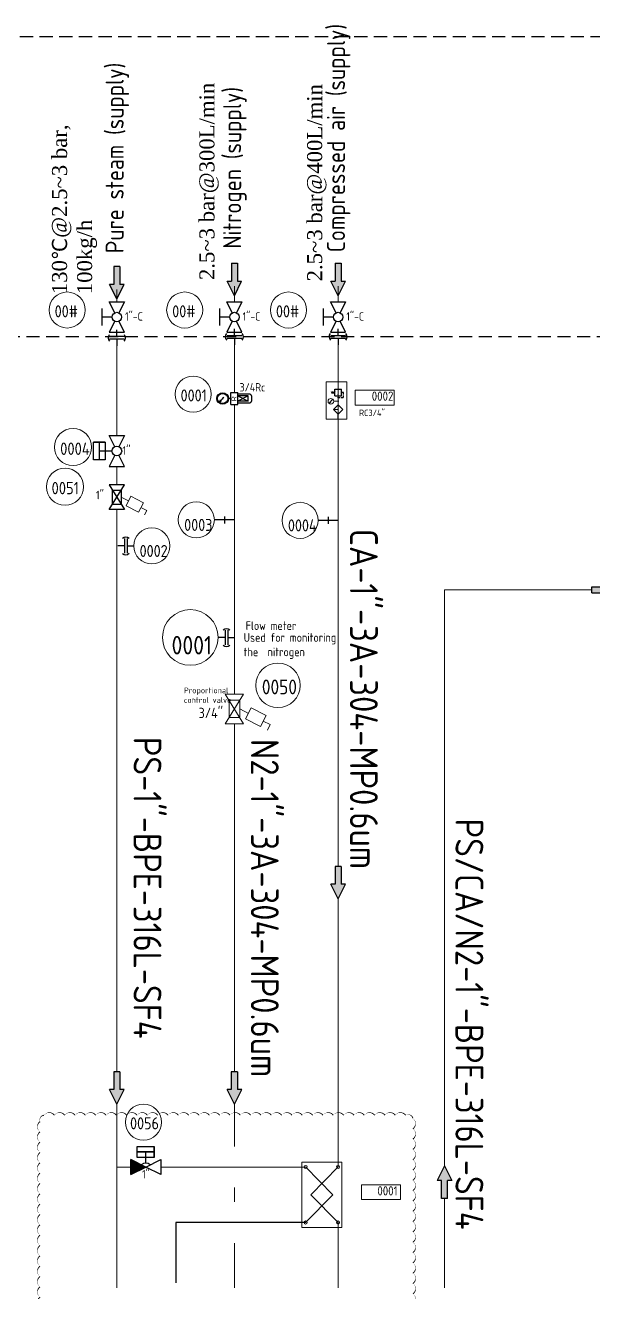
# Model space of a CAD drawing. Header units: millimetres. Extents: x -68339142 to 208, y -167 to 82456658.
# Drawn here: x -68337743 to -68337194, y 82449610 to 82450836 of the extents above; entities that cross this region are included whole.
import ezdxf
from ezdxf.enums import TextEntityAlignment as Align

# ---------------------------------------------------------------- set-up
doc = ezdxf.new("R2010")
doc.units = ezdxf.units.MM
doc.header["$MEASUREMENT"] = 0
doc.linetypes.add('HIDDEN', pattern=[9.525, 6.35, -3.175])
for name, color, linetype, lineweight in [('AM_8', 1, 'Continuous', 15), ('Langurage', 7, 'Continuous', 0), ('图层04工业蒸汽IS', 11, 'Continuous', 5), ('图层09压缩空气CA', 4, 'Continuous', 15), ('图层15动态设备', 7, 'Continuous', 9), ('图层15动态设备Dynamic', 7, 'Continuous', 5)]:
    doc.layers.add(name, color=color, linetype=linetype, lineweight=lineweight)
for name, color, linetype in [('压缩空气', 130, 'Continuous'), ('批注和笔记', 7, 'Continuous'), ('排管', 10, 'Continuous'), ('文字', 1, 'Continuous'), ('機器', 7, 'Continuous'), ('纯蒸汽', 32, 'Continuous')]:
    doc.layers.add(name, color=color, linetype=linetype)
doc.styles.get("Standard").update_dxf_attribs({"font": 'gbenor.shx', "bigfont": 'gbcbig.shx'})

# ---------------------------------------------------------------- blocks, each defined once
blk = doc.blocks.new('*U572')
at = {"color": 0}
for p, q in [((0, 0), (-15, 0)), ((-7.39, -2.67), (-7.39, 2.6))]:
    blk.add_line(p, q, dxfattribs=at)
blk = doc.blocks.new('*U36')
at = {"color": 0}
for p, q in [((-6.99, 0), (-12, 0)), ((-6.99, 5.49), (-6.99, -5.49)), ((-5.01, 5.49), (-5.01, -5.49)), ((-5.01, 0), (0, 0))]:
    blk.add_line(p, q, dxfattribs=at)
for centre, start, end in [((-5.97, 3.1), 44.21907, 133.52083), ((-5.97, -3.1), 226.47917, 315.78093)]:
    blk.add_arc(centre, 3.47, start, end, dxfattribs=at)
blk = doc.blocks.new('KGJK')
at = {"layer": 'AM_8'}
blk.add_hatch(color=256, dxfattribs=at).paths.add_polyline_path([(5848.81, -1050.61), (5848.81, -1052.35), (5853.94, -1052.35), (5853.94, -1053.56), (5858.11, -1051.48), (5853.94, -1049.39), (5853.94, -1050.61)])
at = {"layer": '文字'}
for p, q in [((5848.81, -1050.61), (5848.81, -1052.35)), ((5848.81, -1050.61), (5853.94, -1050.61)), ((5858.11, -1051.48), (5853.94, -1049.39)), ((5853.94, -1049.39), (5853.94, -1050.61)), ((5848.81, -1052.35), (5853.94, -1052.35)), ((5858.11, -1051.48), (5853.94, -1053.56)), ((5853.94, -1052.35), (5853.94, -1053.56))]:
    blk.add_line(p, q, dxfattribs=at)
blk = doc.blocks.new('*U70')
at = {"color": 1, "linetype": 'ByBlock', "lineweight": 9}
blk.add_circle((-13.5, 0), 13.5, dxfattribs=at)
at = {"color": 1, "linetype": 'ByBlock', "lineweight": 9, "flags": 1}
for tag, p in [('YQJ_ITEMID', (23.95, 7.98)), ('YQJ_CLASS_NAME', (23.96, 3.68)), ('供电电源', (24.47, -5.23)), ('品牌', (24.38, -0.69)), ('控制方式', (24.6, -9.99)), ('量程下限', (24.2, -19.97)), ('量程上限', (24.33, -14.93)), ('输入信号类型2', (23.98, -30.48)), ('输入信号类型1', (24.15, -25.29))]:
    blk.add_attdef(tag, p, '', height=5, dxfattribs=at)
at = {"color": 1, "linetype": 'ByBlock', "lineweight": 13}
blk.add_attdef('YQJ_NO', (-22.58, -8.26), '', height=9, dxfattribs=at)
at = {"color": 1, "linetype": 'ByBlock', "lineweight": 13, "flags": 2}
blk.add_attdef('YQJ_CODE', (-20.25, -0.27), '', height=9, dxfattribs=at)
at = {"color": 1, "linetype": 'ByBlock', "lineweight": 9}
blk.add_attdef('尺寸', (-11.61, -20.93), '', height=6.3, dxfattribs=at)
blk = doc.blocks.new('卫生卡箍')
at = {"color": 0}
for p, q in [((5.01, 0), (0, 0)), ((5.01, -5.49), (5.01, 5.49)), ((6.99, -5.49), (6.99, 5.49)), ((6.99, 0), (12, 0))]:
    blk.add_line(p, q, dxfattribs=at)
for centre, start, end in [((5.97, 3.1), 46.47917, 135.78093), ((5.97, -3.1), 224.21907, 313.52083)]:
    blk.add_arc(centre, 3.47, start, end, dxfattribs=at)
blk = doc.blocks.new('*U264')
at = {"color": 7}
for p, q in [((5.55, 9), (-5.55, 9)), ((-5.55, 9), (5.55, -9)), ((-5.55, -9), (5.55, 9)), ((5.55, 9), (-5.55, 9)), ((-5.55, 9), (5.55, -9)), ((-5.55, -9), (5.55, 9)), ((5.55, -9), (-5.55, -9)), ((5.55, -9), (-5.55, -9))]:
    blk.add_line(p, q, dxfattribs=at)
at = {"color": 7, "lineweight": 9}
for p, q in [((8.51, -2.73), (3.23, 0)), ((17.56, -7.4), (21.79, -9.59)), ((21.79, -9.59), (20.09, -12.88))]:
    blk.add_line(p, q, dxfattribs=at)
at = {"color": 7}
blk.add_lwpolyline([(3.23, 5.25), (3.23, -5.25), (-3.23, -5.25), (-3.23, 5.25)], close=True, dxfattribs=at)
blk.add_lwpolyline([(3.23, 5.25), (3.23, -5.25), (-3.23, -5.25), (-3.23, 5.25)], close=True, dxfattribs=at)
at = {"color": 7, "lineweight": 9}
blk.add_lwpolyline([(19.31, -4), (15.8, -10.8), (6.76, -6.13), (10.27, 0.67)], close=True, dxfattribs=at)
at = {"color": 1, "linetype": 'ByBlock', "lineweight": 9}
blk.add_circle((-37.71, 7.64), 13.5, dxfattribs=at)
for tag, p, height, flags in [('YQJ_CODE', (-46.84, 10.87), 9, 2), ('YQJ_ITEMID', (12.3, -9.27), 5, 1), ('YQJ_CLASS_NAME', (12.34, -15.05), 5, 1), ('品牌', (13.52, -20.57), 5, 1), ('供电电源', (13.41, -26.42), 5, 1), ('控制方式', (13.73, -33.14), 5, 1), ('输出信号类型1', (14.15, -39.41), 5, 1), ('输出信号类型2', (13.98, -46.43), 5, 1)]:
    blk.add_attdef(tag, p, '', height=height, dxfattribs=dict(at, flags=flags))
for tag, p, height in [('YQJ_NO', (-47.49, 2.16), 9), ('尺寸', (-15.21, -1.53), 6.3)]:
    blk.add_attdef(tag, p, '', height=height, dxfattribs=at)
blk = doc.blocks.new('*U271')
at = {"color": 0}
for p, q in [((-5.63, 11.25), (5.62, 11.25)), ((-1.57, 3.14), (-5.63, 11.25)), ((5.62, 11.25), (1.57, 3.14)), ((-16.88, -6.33), (-16.88, 6.33)), ((-12.66, -6.33), (-12.66, 6.33)), ((-8.44, 6.33), (-8.44, -6.33)), ((-8.44, -6.33), (-16.88, -6.33)), ((-3.52, 0), (-12.66, 0)), ((-1.57, -3.14), (-5.63, -11.25)), ((5.62, -11.25), (1.57, -3.14)), ((-5.63, -11.25), (5.62, -11.25))]:
    blk.add_line(p, q, dxfattribs=at)
blk.add_lwpolyline([(-8.44, 6.33), (-8.44, 6.33), (-16.88, 6.33), (-16.88, 6.33)], close=True, dxfattribs=at)
at = {"color": 1, "linetype": 'ByBlock', "lineweight": 9}
blk.add_circle((-31.87, 2.85), 13.5, dxfattribs=at)
at = {"color": 0}
blk.add_circle((0, 0), 3.52, dxfattribs=at)
at = {"color": 1, "linetype": 'ByBlock', "lineweight": 9}
for tag, p, height, flags in [('YQJ_CODE', (-38.87, 5.26), 9, 2), ('YQJ_ITEMID', (12.3, -9.27), 5, 1), ('YQJ_CLASS_NAME', (12.34, -15.05), 5, 1), ('品牌', (13.52, -20.57), 5, 1), ('供电电源', (13.41, -26.42), 5, 1), ('控制方式', (13.73, -33.14), 5, 1), ('输出信号类型1', (14.15, -39.41), 5, 1), ('输出信号类型2', (13.98, -46.43), 5, 1)]:
    blk.add_attdef(tag, p, '', height=height, dxfattribs=dict(at, flags=flags))
for tag, p, height in [('YQJ_NO', (-41.23, -2.86), 9), ('尺寸', (4.12, -2.79), 6.3)]:
    blk.add_attdef(tag, p, '', height=height, dxfattribs=at)
blk = doc.blocks.new('*U318')
at = {"color": 1, "linetype": 'ByBlock', "lineweight": 9}
blk.add_circle((0, 13.5), 13.5, dxfattribs=at)
at = {"color": 1, "linetype": 'ByBlock', "lineweight": 13, "flags": 2}
blk.add_attdef('YQJ_CODE', (-6.46, 14.1), '', height=9, dxfattribs=at)
at = {"color": 1, "linetype": 'ByBlock', "lineweight": 13}
blk.add_attdef('YQJ_NO', (-9.08, 5.24), '', height=9, dxfattribs=at)
at = {"color": 1, "linetype": 'ByBlock', "lineweight": 9, "flags": 1}
for tag, p in [('YQJ_ITEMID', (24.92, 7.98)), ('YQJ_CLASS_NAME', (24.93, 3.68)), ('供电电源', (25.44, -5.23)), ('品牌', (25.35, -0.69)), ('控制方式', (25.57, -9.99)), ('量程上限', (25.3, -14.93)), ('量程下限', (25.17, -19.97)), ('输入信号类型1', (25.12, -25.29)), ('输入信号类型2', (24.95, -30.48))]:
    blk.add_attdef(tag, p, '', height=5, dxfattribs=at)
at = {"color": 1, "linetype": 'ByBlock', "lineweight": 9}
blk.add_attdef('尺寸', (-12.47, -2.74), '', height=6.3, dxfattribs=at)
blk = doc.blocks.new('*U319')
at = {"color": 7}
for p, q in [((5.55, 9), (-5.55, 9)), ((-5.55, 9), (5.55, -9)), ((-5.55, -9), (5.55, 9)), ((5.55, 9), (-5.55, 9)), ((-5.55, 9), (5.55, -9)), ((-5.55, -9), (5.55, 9)), ((5.55, -9), (-5.55, -9)), ((5.55, -9), (-5.55, -9))]:
    blk.add_line(p, q, dxfattribs=at)
at = {"color": 7, "lineweight": 9}
for p, q in [((8.51, -2.73), (3.23, 0)), ((17.56, -7.4), (21.79, -9.59)), ((21.79, -9.59), (20.09, -12.88))]:
    blk.add_line(p, q, dxfattribs=at)
at = {"color": 7}
blk.add_lwpolyline([(3.23, 5.25), (3.23, -5.25), (-3.23, -5.25), (-3.23, 5.25)], close=True, dxfattribs=at)
blk.add_lwpolyline([(3.23, 5.25), (3.23, -5.25), (-3.23, -5.25), (-3.23, 5.25)], close=True, dxfattribs=at)
at = {"color": 7, "lineweight": 9}
blk.add_lwpolyline([(19.31, -4), (15.8, -10.8), (6.76, -6.13), (10.27, 0.67)], close=True, dxfattribs=at)
at = {"color": 1, "linetype": 'ByBlock', "lineweight": 9}
blk.add_circle((26.49, 14.31), 13.5, dxfattribs=at)
for tag, p, height, flags in [('YQJ_CODE', (17.36, 17.54), 9, 2), ('YQJ_ITEMID', (12.3, -9.27), 5, 1), ('YQJ_CLASS_NAME', (12.34, -15.05), 5, 1), ('品牌', (13.52, -20.57), 5, 1), ('供电电源', (13.41, -26.42), 5, 1), ('控制方式', (13.73, -33.14), 5, 1), ('输出信号类型1', (14.15, -39.41), 5, 1), ('输出信号类型2', (13.98, -46.43), 5, 1)]:
    blk.add_attdef(tag, p, '', height=height, dxfattribs=dict(at, flags=flags))
for tag, p, height in [('YQJ_NO', (16.71, 8.83), 9), ('尺寸', (-21.77, -5.63), 6.3)]:
    blk.add_attdef(tag, p, '', height=height, dxfattribs=at)
blk = doc.blocks.new('*U77')
at = {"color": 7}
for p, q in [((-8.97, 4.28), (-11.2, 2.05)), ((-11.2, 2.05), (-10.37, 3.5)), ((-11.2, 2.05), (-9.76, 2.88)), ((-10.37, 3.5), (-9.76, 2.88)), ((-8.01, 5.25), (-8.59, 4.67)), ((-2.69, 4.47), (-4.43, 4.47)), ((-2.69, 0), (-2.69, 8.95)), ((-2.69, 8.95), (2.69, 8.95)), ((-2.69, 0), (2.69, 0)), ((-2.69, 0), (2.69, 0)), ((2.69, 0), (2.69, 8.95)), ((11.66, 7.77), (2.69, 7.77)), ((10.28, 6.57), (2.69, 2.38)), ((2.69, 6.57), (10.28, 2.38)), ((10.28, 6.57), (2.69, 6.57)), ((10.28, 2.38), (2.69, 2.38)), ((2.69, 1.17), (11.66, 1.17)), ((10.28, 2.38), (10.28, 6.57)), ((13.06, 3.78), (13.06, 5.17))]:
    blk.add_line(p, q, dxfattribs=at)
at = {"color": 1, "linetype": 'ByBlock', "lineweight": 9}
blk.add_circle((-30.92, 7.74), 13.5, dxfattribs=at)
at = {"color": 7}
for radius in [4.35, 3.85, 0.274]:
    blk.add_circle((-8.78, 4.47), radius, dxfattribs=at)
for centre, start, end in [((10.2, 5.3), 357.26254, 59.52479), ((10.2, 3.64), 300.47502, 2.73747)]:
    blk.add_arc(centre, 2.86, start, end, dxfattribs=at)
at = {"color": 7, "width": 1.846154}
blk.add_text('R', height=3.76, rotation=90, dxfattribs=at).set_placement((1.62, 2.37), (1.62, 6.13), align=Align.FIT)
at = {"color": 1, "linetype": 'ByBlock', "lineweight": 9}
for tag, p, height, flags in [('YQJ_CODE', (-37.03, 10.38), 9, 2), ('YQJ_ITEMID', (15.69, -19.73), 5, 1), ('YQJ_CLASS_NAME', (15.73, -25.51), 5, 1), ('品牌', (16.9, -31.03), 5, 1), ('供电电源', (16.8, -36.88), 5, 1), ('控制方式', (17.12, -43.6), 5, 1), ('输出信号类型1', (17.54, -49.87), 5, 1), ('输出信号类型2', (17.37, -56.89), 5, 1)]:
    blk.add_attdef(tag, p, '', height=height, dxfattribs=dict(at, flags=flags))
for tag, p, height in [('YQJ_NO', (-40.26, 2.24), 9), ('尺寸', (3.88, 9.69), 6.3)]:
    blk.add_attdef(tag, p, '', height=height, dxfattribs=at)
blk = doc.blocks.new('*U182')
at = {"color": 0}
for p, q in [((-5.62, 11.25), (5.63, 11.25)), ((-1.57, 3.14), (-5.62, 11.25)), ((5.63, 11.25), (1.57, 3.14)), ((-11.25, 6.33), (-11.25, -6.33)), ((-3.52, 0), (-11.25, 0)), ((-1.57, -3.14), (-5.62, -11.25)), ((5.63, -11.25), (1.57, -3.14)), ((-5.62, -11.25), (5.63, -11.25))]:
    blk.add_line(p, q, dxfattribs=at)
at = {"color": 1, "linetype": 'ByBlock', "lineweight": 9}
blk.add_circle((-37.19, 5.25), 13.5, dxfattribs=at)
at = {"color": 0}
blk.add_circle((0, 0), 3.52, dxfattribs=at)
at = {"color": 1, "linetype": 'ByBlock', "lineweight": 9}
for tag, p, height, flags in [('YQJ_CODE', (-43.3, 7.9), 9, 2), ('YQJ_ITEMID', (12.3, -9.27), 5, 1), ('YQJ_CLASS_NAME', (12.34, -15.05), 5, 1), ('品牌', (13.52, -20.57), 5, 1), ('供电电源', (13.41, -26.42), 5, 1), ('控制方式', (13.73, -33.14), 5, 1), ('输出信号类型1', (14.15, -39.41), 5, 1), ('输出信号类型2', (13.98, -46.43), 5, 1)]:
    blk.add_attdef(tag, p, '', height=height, dxfattribs=dict(at, flags=flags))
for tag, p, height in [('YQJ_NO', (-46.53, -0.25), 9), ('尺寸', (6.15, -2.72), 6.3)]:
    blk.add_attdef(tag, p, '', height=height, dxfattribs=at)
blk = doc.blocks.new('*U561')
h = blk.add_hatch(color=7)
h.paths.add_polyline_path([(-0.3, 20.8, -0.414214), (0, 21.2, -0.414214), (0.3, 20.8)])
h.paths.add_polyline_path([(-0.3, 20.8), (0, 20.8), (0, 20.5, -0.414214)])
h.paths.add_polyline_path([(0, 20.5), (0, 20.8), (0.3, 20.8, -0.414214)])
h = blk.add_hatch(color=7)
h.paths.add_polyline_path([(-0.3, 17.2, -0.414214), (0, 17.6, -0.414214), (0.3, 17.2)])
h.paths.add_polyline_path([(-0.3, 17.2), (0, 17.2), (0, 16.9, -0.414214)])
h.paths.add_polyline_path([(0, 16.9), (0, 17.2), (0.3, 17.2, -0.414214)])
h = blk.add_hatch(color=7)
h.paths.add_polyline_path([(0, 23.9), (-0.2, 23.9), (0, 22.5)])
h.paths.add_polyline_path([(0.2, 23.9), (0, 23.9), (0, 22.5)])
at = {"color": 7, "ltscale": 0.1}
for p, q in [((-11.5, 0), (-11.5, 36)), ((8.4, 36), (-11.5, 36)), ((8.4, 0), (8.4, 36)), ((-11.5, 0), (8.4, 0))]:
    blk.add_line(p, q, dxfattribs=at)
at = {"color": 7, "lineweight": -3}
for p, q in [((-6.7, 26.8), (-5.8, 24.7)), ((-5, 26.8), (-5.8, 24.7)), ((-5, 26.8), (-4.1, 24.7)), ((-3.2, 26.8), (-4.1, 24.7)), ((-3.2, 22.5), (-3.2, 29)), ((-3.2, 29), (3.2, 29)), ((3.2, 22.5), (3.2, 29)), ((0, 13.9), (-4.6, 9.3)), ((-3.2, 22.5), (3.2, 22.5)), ((0, 13.9), (4.6, 9.3)), ((-4.6, 9.3), (0, 4.8)), ((4.6, 9.3), (0, 4.8)), ((0, 0), (0, 4.8))]:
    blk.add_line(p, q, dxfattribs=at)
at = {"color": 7}
for p, q in [((0, 13.9), (0, 36)), ((-5.6, 18.8), (-8.7, 15.2)), ((-8.7, 15.2), (-7.9, 16.7)), ((-8.7, 15.2), (-7.2, 16.3)), ((0, 17.2), (-4.3, 17.2)), ((0, 22.5), (-0.2, 23.9)), ((-0.2, 23.9), (0.2, 23.9)), ((0, 22.5), (0.2, 23.9)), ((-4.6, 9.3), (0.1, 9.3))]:
    blk.add_line(p, q, dxfattribs=at)
at = {"color": 7, "linetype": 'HIDDEN', "lineweight": -3, "ltscale": 0.3}
for p, q in [((5.2, 25.7), (3.2, 25.7)), ((5.2, 20.8), (5.2, 25.7)), ((0, 20.8), (5.2, 20.8))]:
    blk.add_line(p, q, dxfattribs=at)
at = {"color": 1, "linetype": 'ByBlock', "lineweight": 9}
blk.add_lwpolyline([(54.3, 13.5), (16.5, 13.5), (16.5, 27.9), (54.3, 27.9)], close=True, dxfattribs=at)
at = {"color": 7}
for centre, radius in [((-7, 17.2), 2.7), ((0, 20.8), 0.337), ((0, 17.2), 0.337)]:
    blk.add_circle(centre, radius, dxfattribs=at)
at = {"color": 1, "linetype": 'ByBlock', "lineweight": 9}
for tag, p, height, flags in [('YQJ_CODE', (17.4, 17.7), 9, 2), ('YQJ_ITEMID', (12.6, -14.4), 5, 1), ('YQJ_CLASS_NAME', (13.1, -19.9), 5, 1)]:
    blk.add_attdef(tag, p, '', height=height, dxfattribs=dict(at, flags=flags))
for tag, p, height in [('YQJ_NO', (32.6, 17.7), 9), ('尺寸', (20.3, 2.8), 6.3)]:
    blk.add_attdef(tag, p, '', height=height, dxfattribs=at)
blk = doc.blocks.new('*U574')
at = {"color": 7}
for p, q in [((-31.5, 53.8), (-5, 26.9)), ((0, 53.8), (-26.5, 26.9)), ((-5, 26.9), (-31.5, 0)), ((-26.5, 26.9), (0, 0))]:
    blk.add_line(p, q, dxfattribs=at)
blk.add_lwpolyline([(3.5, 58.5), (3.5, -4.7), (-35, -4.7), (-35, 58.5)], close=True, dxfattribs=at)
at = {"color": 1, "linetype": 'ByBlock', "lineweight": 9}
blk.add_lwpolyline([(22.5, 22.2), (60.3, 22.2), (60.3, 36.6), (22.5, 36.6)], close=True, dxfattribs=at)
at = {"color": 7}
for centre in [(-31.5, 53.8), (0, 53.8), (-31.5, 0), (0, 0)]:
    blk.add_circle(centre, 1.48, dxfattribs=at)
at = {"color": 1, "linetype": 'ByBlock', "lineweight": 9}
for tag, p, height, flags in [('YQJ_CODE', (23.7, 26.4), 9, 2), ('YQJ_ITEMID', (6.9, -12.3), 5, 1), ('YQJ_CLASS_NAME', (7.3, -17.7), 5, 1)]:
    blk.add_attdef(tag, p, '', height=height, dxfattribs=dict(at, flags=flags))
blk.add_attdef('YQJ_NO', (38, 26.2), '', height=9, dxfattribs=at)
blk = doc.blocks.new('*U250')
h = blk.add_hatch(color=256)
h.dxf.hatch_style = 1
h.paths.add_polyline_path([(11.25, -5.62), (11.25, 5.63), (0, 0)])
at = {"color": 0}
for p, q in [((11.25, 5.63), (0, 0)), ((0, 0), (11.25, -5.62)), ((11.25, -5.62), (11.25, 5.63))]:
    blk.add_line(p, q, dxfattribs=at)
blk = doc.blocks.new('*U75')
at = {"color": 0}
for p, q in [((-6.33, 7.03), (-6.33, 15.47)), ((-6.33, 15.47), (6.33, 15.47)), ((6.33, 11.25), (-6.33, 11.25)), ((-6.33, 11.25), (6.33, 11.25)), ((0, 2.81), (0, 11.25)), ((0, 0), (-11.25, 5.62)), ((-11.25, 5.62), (-11.25, -5.63)), ((-11.25, -5.63), (0, 0)), ((6.33, 7.03), (-6.33, 7.03)), ((0, 0), (11.25, 5.62)), ((11.25, -5.63), (0, 0)), ((11.25, 5.62), (11.25, -5.63))]:
    blk.add_line(p, q, dxfattribs=at)
blk.add_lwpolyline([(6.33, 7.03), (6.33, 7.03), (6.33, 15.47), (6.33, 15.47)], close=True, dxfattribs=at)
at = {"color": 1, "linetype": 'ByBlock', "lineweight": 9}
blk.add_circle((-1.75, 33.53), 13.5, dxfattribs=at)
at = {"color": 0}
blk.add_arc((0, -2.81), 5.62, 53.1301, 126.8699, dxfattribs=at)
at = {"color": 1, "linetype": 'ByBlock', "lineweight": 9}
for tag, p, height, flags in [('YQJ_CODE', (-9.46, 36.21), 9, 2), ('YQJ_ITEMID', (12.3, -9.27), 5, 1), ('YQJ_CLASS_NAME', (12.34, -15.05), 5, 1), ('品牌', (13.52, -20.57), 5, 1), ('供电电源', (13.41, -26.42), 5, 1), ('控制方式', (13.73, -33.14), 5, 1), ('输出信号类型1', (14.15, -39.41), 5, 1), ('输出信号类型2', (13.98, -46.43), 5, 1)]:
    blk.add_attdef(tag, p, '', height=height, dxfattribs=dict(at, flags=flags))
for tag, p, height in [('YQJ_NO', (-11.74, 28.2), 9), ('尺寸', (-2.77, -8.58), 6.3)]:
    blk.add_attdef(tag, p, '', height=height, dxfattribs=at)
blk = doc.blocks.new('*N580')
at = {"color": 0, "linetype": 'Continuous'}
blk.add_line((363.6, 78.5), (363.6, 78.5), dxfattribs=at)
at = {"color": 0}
blk.add_lwpolyline([(0, 0, 0, 1, -0.520567), (0, 10, 0, 1, -0.520567), (0, 20, 0, 1, -0.520567), (0, 30, 0, 1, -0.520567), (0, 40, 0, 1, -0.520567), (0, 50, 0, 1, -0.520567), (0, 60, 0, 1, -0.520567), (0, 70, 0, 1, -0.520567), (0, 80, 0, 1, -0.520567), (0, 90, 0, 1, -0.520567), (0, 100, 0, 1, -0.520567), (0, 110, 0, 1, -0.520567), (0, 120, 0, 1, -0.520567), (0, 130, 0, 1, -0.520567), (0, 140, 0, 1, -0.520567), (0, 150, 0, 1, -0.520567), (0, 160, 0, 1, -0.520567), (0, 170, 0, 1, -0.520567), (0, 180, 0, 1, -0.520567), (0, 190, 0, 1, -0.520567), (0, 200, 0, 1, -0.520567), (0, 210, 0, 1, -0.520567), (0, 220, 0, 1, -0.520567), (0, 230, 0, 1, -0.520567), (0, 240, 0, 1, -0.520567), (0, 250, 0, 1, -0.520567), (0, 260, 0, 1, -0.520567), (0, 270, 0, 1, -0.520567), (0, 280, 0, 1, -0.520567), (0, 290, 0, 1, -0.520567), (0, 300, 0, 1, -0.520567), (0, 310, 0, 1, -0.520567), (0, 320, 0, 1, -0.520567), (0, 330, 0, 1, -0.520567), (3.9, 336.1, 0, 1, -0.520567), (13.9, 336.1, 0, 1, -0.520567), (23.9, 336.1, 0, 1, -0.520567), (33.9, 336.1, 0, 1, -0.520567), (43.9, 336.1, 0, 1, -0.520567), (53.9, 336.1, 0, 1, -0.520567), (63.9, 336.1, 0, 1, -0.520567), (73.9, 336.1, 0, 1, -0.520567), (83.9, 336.1, 0, 1, -0.520567), (93.9, 336.1, 0, 1, -0.520567), (103.9, 336.1, 0, 1, -0.520567), (113.9, 336.1, 0, 1, -0.520567), (123.9, 336.1, 0, 1, -0.520567), (133.9, 336.1, 0, 1, -0.520567), (143.9, 336.1, 0, 1, -0.520567), (153.9, 336.1, 0, 1, -0.520567), (163.9, 336.1, 0, 1, -0.520567), (173.9, 336.1, 0, 1, -0.520567), (183.9, 336.1, 0, 1, -0.520567), (193.9, 336.1, 0, 1, -0.520567), (203.9, 336.1, 0, 1, -0.520567), (213.9, 336.1, 0, 1, -0.520567), (223.9, 336.1, 0, 1, -0.520567), (233.9, 336.1, 0, 1, -0.520567), (243.9, 336.1, 0, 1, -0.520567), (253.9, 336.1, 0, 1, -0.520567), (263.9, 336.1, 0, 1, -0.520567), (273.9, 336.1, 0, 1, -0.520567), (283.9, 336.1, 0, 1, -0.520567), (293.9, 336.1, 0, 1, -0.520567), (303.9, 336.1, 0, 1, -0.520567), (313.9, 336.1, 0, 1, -0.520567), (323.9, 336.1, 0, 1, -0.520567), (333.9, 336.1, 0, 1, -0.520567), (343.9, 336.1, 0, 1, -0.520567), (353.9, 336.1, 0, 1, -0.520567), (361, 333.1, 0, 1, -0.520567), (361, 323.1, 0, 1, -0.520567), (361, 313.1, 0, 1, -0.520567), (361, 303.1, 0, 1, -0.520567), (361, 293.1, 0, 1, -0.520567), (361, 283.1, 0, 1, -0.520567), (361, 273.1, 0, 1, -0.520567), (361, 263.1, 0, 1, -0.520567), (361, 253.1, 0, 1, -0.520567), (361, 243.1, 0, 1, -0.520567), (361, 233.1, 0, 1, -0.520567), (361, 223.1, 0, 1, -0.520567), (361, 213.1, 0, 1, -0.520567), (361, 203.1, 0, 1, -0.520567), (361, 193.1, 0, 1, -0.520567), (361, 183.1, 0, 1, -0.520567), (361, 173.1, 0, 1, -0.520567), (361, 163.1, 0, 1, -0.520567), (361, 153.1, 0, 1, -0.520567), (361, 143.1, 0, 1, -0.520567), (361, 133.1, 0, 1, -0.520567), (361, 123.1, 0, 1, -0.520567), (361, 113.1, 0, 1, -0.520567), (361, 103.1, 0, 1, -0.520567), (361, 93.1, 0, 1, -0.520567), (361, 83.1, 0, 1, -0.520567), (361, 73.1, 0, 1, -0.520567), (361, 63.1, 0, 1, -0.520567), (361, 53.1, 0, 1, -0.520567), (361, 43.1, 0, 1, -0.520567), (361, 33.1, 0, 1, -0.520567), (361, 23.1, 0, 1, -0.520567), (361, 13.1, 0, 1, -0.520567), (361, 3.1, 0, 1, -0.520567), (354.1, 0, 0, 1, -0.520567), (344.1, 0, 0, 1, -0.520567), (334.1, 0, 0, 1, -0.520567), (324.1, 0, 0, 1, -0.520567), (314.1, 0, 0, 1, -0.520567), (304.1, 0, 0, 1, -0.520567), (294.1, 0, 0, 1, -0.520567), (284.1, 0, 0, 1, -0.520567), (274.1, 0, 0, 1, -0.520567), (264.1, 0, 0, 1, -0.520567), (254.1, 0, 0, 1, -0.520567), (244.1, 0, 0, 1, -0.520567), (234.1, 0, 0, 1, -0.520567), (224.1, 0, 0, 1, -0.520567), (214.1, 0, 0, 1, -0.520567), (204.1, 0, 0, 1, -0.520567), (194.1, 0, 0, 1, -0.520567), (184.1, 0, 0, 1, -0.520567), (174.1, 0, 0, 1, -0.520567), (164.1, 0, 0, 1, -0.520567), (154.1, 0, 0, 1, -0.520567), (144.1, 0, 0, 1, -0.520567), (134.1, 0, 0, 1, -0.520567), (124.1, 0, 0, 1, -0.520567), (114.1, 0, 0, 1, -0.520567), (104.1, 0, 0, 1, -0.520567), (94.1, 0, 0, 1, -0.520567), (84.1, 0, 0, 1, -0.520567), (74.1, 0, 0, 1, -0.520567), (64.1, 0, 0, 1, -0.520567), (54.1, 0, 0, 1, -0.520567), (44.1, 0, 0, 1, -0.520567), (34.1, 0, 0, 1, -0.520567), (24.1, 0, 0, 1, -0.520567), (14.1, 0, 0, 1, -0.520567), (4.1, 0, 0, 1, -0.520567), (0, 0, 0, 1, -0.520567)], format="xyseb", close=True, dxfattribs=at)

msp = doc.modelspace()

# ---------------------------------------------------------------- linework, layer by layer
at = {"linetype": 'HIDDEN', "ltscale": 2}
msp.add_lwpolyline([(-68337957.99229, 82450825.40922), (-68336224.5318, 82450825.40923), (-68336224.5318, 82450534.46858), (-68337957.99229, 82450534.46858)], close=True, dxfattribs=at)
at = {"layer": '压缩空气', "lineweight": 9}
for p, q in [((-68337540.75274, 82450583.5597), (-68337540.75274, 82450568.21255)), ((-68337440.28347, 82450583.5597), (-68337440.28347, 82450568.21255)), ((-68337540.75274, 82450526.79985), (-68337540.75274, 82450480.54344)), ((-68337440.28347, 82450526.79985), (-68337440.28347, 82450490.85562)), ((-68337440.28347, 82450479.28315), (-68337440.28331, 82450021.58593)), ((-68337540.75274, 82450468.97097), (-68337540.75274, 82450188.44479)), ((-68337540.75274, 82450159.76707), (-68337540.75274, 82449822.64183)), ((-68337440.2833, 82449990.1348), (-68337440.2832, 82449730.38227)), ((-68337540.75274, 82449791.19047), (-68337540.75274, 82449750.38224)), ((-68337540.75274, 82449710.38224), (-68337540.75274, 82449696.60304)), ((-68337440.28318, 82449676.60304), (-68337440.28316, 82449613.33894)), ((-68337540.75274, 82449656.60304), (-68337540.75274, 82449613.33894))]:
    msp.add_line(p, q, dxfattribs=at)
at = {"layer": '排管'}
for p, q in [((-68337471.78428, 82449676.60304), (-68337597.33392, 82449676.60304)), ((-68337597.33392, 82449676.60304), (-68337597.33392, 82449618.33894))]:
    msp.add_line(p, q, dxfattribs=at)
at = {"layer": '纯蒸汽', "color": 30, "linetype": 'ByBlock', "lineweight": 9}
for p, q in [((-68337654.59047, 82450568.2183), (-68337654.59266, 82450580.47233)), ((-68337654.58754, 82450438.85762), (-68337654.59078, 82450525.66745)), ((-68337654.58576, 82450391.07104), (-68337654.58643, 82450408.91012)), ((-68337654.58376, 82450337.49869), (-68337654.58487, 82450367.11304)), ((-68337654.58242, 82449822.64127), (-68337654.58376, 82450337.49869)), ((-68337337.30362, 82450289.50553), (-68337194.46986, 82450289.50553)), ((-68337337.30362, 82449731.46269), (-68337337.30362, 82450289.50553)), ((-68337654.58187, 82449613.33894), (-68337654.58233, 82449791.1904)), ((-68337641.15704, 82449730.38198), (-68337654.58217, 82449730.38194)), ((-68337471.78428, 82449730.38242), (-68337612.04807, 82449730.38206)), ((-68337337.30362, 82449613.33894), (-68337337.30362, 82449700.01134))]:
    msp.add_line(p, q, dxfattribs=at)

# ---------------------------------------------------------------- block references
ref = msp.add_blockref('*U182', (-68337654.59048, 82450553.66381), dxfattribs=dict(xscale=1.293732, yscale=1.293732, zscale=1.293732))
ref.add_attrib('YQJ_NO', '00#', (-68337714.78771, 82450553.34625), dxfattribs={"color": 1, "linetype": 'ByBlock', "lineweight": 9, "height": 11.643588})
ref.add_attrib('尺寸', '1"-C', (-68337646.62853, 82450550.15068), dxfattribs={"color": 1, "linetype": 'ByBlock', "lineweight": 9, "height": 8.150512})
ref = msp.add_blockref('*U182', (-68337540.75274, 82450553.65806), dxfattribs=dict(xscale=1.293732, yscale=1.293732, zscale=1.293732))
ref.add_attrib('YQJ_NO', '00#', (-68337600.94998, 82450553.34049), dxfattribs={"color": 1, "linetype": 'ByBlock', "lineweight": 9, "height": 11.643588})
ref.add_attrib('尺寸', '1"-C', (-68337532.7908, 82450550.14493), dxfattribs={"color": 1, "linetype": 'ByBlock', "lineweight": 9, "height": 8.150512})
ref = msp.add_blockref('*U182', (-68337440.28348, 82450553.65806), dxfattribs=dict(xscale=1.293732, yscale=1.293732, zscale=1.293732))
ref.add_attrib('YQJ_NO', '00#', (-68337500.48071, 82450553.34049), dxfattribs={"color": 1, "linetype": 'ByBlock', "lineweight": 9, "height": 11.643588})
ref.add_attrib('尺寸', '1"-C', (-68337432.32153, 82450550.14493), dxfattribs={"color": 1, "linetype": 'ByBlock', "lineweight": 9, "height": 8.150512})
at = {"yscale": 1.293732, "zscale": 1.293732}
for name, p, xscale, rotation in [('*U36', (-68337654.59078, 82450525.66745), 1.293732, 270), ('*U36', (-68337540.75274, 82450526.79985), -1.293732, 90), ('*U36', (-68337440.28347, 82450526.79985), -1.293732, 90), ('*U572', (-68337540.75274, 82450357.13975), -1.293732, 180), ('*U572', (-68337440.28347, 82450356.72025), -1.293732, 180), ('卫生卡箍', (-68337638.23748, 82450331.9249), 1.293732, 180), ('卫生卡箍', (-68337540.75274, 82450243.11369), 1.293732, 180)]:
    msp.add_blockref(name, p, dxfattribs=dict(at, xscale=xscale, rotation=rotation))
ref = msp.add_blockref('*U77', (-68337540.75274, 82450468.97097), dxfattribs=dict(xscale=1.293732, yscale=1.293732, zscale=1.293732))
ref.add_attrib('YQJ_NO', '0001', (-68337592.84026, 82450471.87105), dxfattribs={"color": 1, "linetype": 'ByBlock', "lineweight": 9, "height": 11.643588})
ref.add_attrib('尺寸', '3/4Rc', (-68337535.7317, 82450481.50099), dxfattribs={"color": 1, "linetype": 'ByBlock', "lineweight": 9, "height": 8.150512})
ref = msp.add_blockref('*U271', (-68337654.58699, 82450423.88387), dxfattribs=dict(xscale=1.331, yscale=1.331, zscale=1.331))
ref.add_attrib('YQJ_NO', '0004', (-68337709.46685, 82450420.07852), dxfattribs={"color": 1, "linetype": 'ByBlock', "lineweight": 9, "height": 11.979})
ref.add_attrib('尺寸', "1''", (-68337649.0991, 82450420.17555), dxfattribs={"color": 1, "linetype": 'ByBlock', "lineweight": 9, "height": 8.3853})
ref = msp.add_blockref('*U264', (-68337654.58531, 82450379.09204), dxfattribs=dict(xscale=1.331, yscale=1.331, zscale=1.331))
ref.add_attrib('YQJ_NO', '0051', (-68337717.79609, 82450381.96513), dxfattribs={"color": 1, "linetype": 'ByBlock', "lineweight": 9, "height": 11.979})
ref.add_attrib('尺寸', '1"', (-68337674.82867, 82450377.04932), dxfattribs={"color": 1, "linetype": 'ByBlock', "lineweight": 9, "height": 8.3853})
ref = msp.add_blockref('*U70', (-68337560.15872, 82450357.13975), dxfattribs=dict(xscale=1.293732, yscale=1.293732, zscale=1.293732))
ref.add_attrib('YQJ_NO', '0003', (-68337589.37184, 82450346.45293), dxfattribs={"color": 1, "linetype": 'ByBlock', "lineweight": 13, "height": 11.643588})
ref = msp.add_blockref('*U70', (-68337459.68945, 82450356.72025), dxfattribs=dict(xscale=1.293732, yscale=1.293732, zscale=1.293732))
ref.add_attrib('YQJ_NO', '0004', (-68337488.90258, 82450346.03343), dxfattribs={"color": 1, "linetype": 'ByBlock', "lineweight": 13, "height": 11.643588})
ref = msp.add_blockref('*U70', (-68337603.30672, 82450331.9249), dxfattribs=dict(xscale=1.293732, yscale=1.293732, zscale=1.293732))
ref.add_attrib('YQJ_NO', '0002', (-68337632.51984, 82450321.23807), dxfattribs={"color": 1, "linetype": 'ByBlock', "lineweight": 13, "height": 11.643588})
ref = msp.add_blockref('*U75', (-68337626.60255, 82449730.38194), dxfattribs=dict(xscale=1.293732, yscale=1.293732, zscale=1.293732))
ref.add_attrib('YQJ_NO', '0056', (-68337641.79252, 82449766.86269), dxfattribs={"color": 1, "linetype": 'ByBlock', "lineweight": 9, "height": 11.643588})
ref.add_attrib('尺寸', '1"', (-68337630.18127, 82449719.28187), dxfattribs={"color": 1, "linetype": 'ByBlock', "lineweight": 9, "height": 8.150512})
at = {"xscale": -1.293732, "yscale": 1.293732, "zscale": 1.293732}
msp.add_blockref('*U250', (-68337626.60255, 82449730.38194), dxfattribs=at)
at = {"layer": '图层04工业蒸汽IS', "linetype": 'ByBlock', "lineweight": 9}
ref = msp.add_blockref('*U574', (-68337440.2832, 82449676.60304), dxfattribs=at)
ref.add_attrib('YQJ_NO', '0001', (-68337402.30117, 82449702.78314), dxfattribs={"layer": '0', "color": 1, "linetype": 'ByBlock', "lineweight": 9, "height": 9})
at = {"layer": '图层09压缩空气CA'}
ref = msp.add_blockref('*U561', (-68337440.28347, 82450454.86339), dxfattribs=at)
ref.add_attrib('YQJ_NO', '0002', (-68337407.72333, 82450472.52312), dxfattribs={"layer": '0', "color": 1, "linetype": 'ByBlock', "lineweight": 9, "height": 9})
ref.add_attrib('尺寸', 'RC3/4"', (-68337419.9633, 82450457.68454), dxfattribs={"layer": '0', "color": 1, "linetype": 'ByBlock', "lineweight": 9, "height": 6.3})
at = {"layer": '图层15动态设备', "color": 7, "linetype": 'ByBlock', "lineweight": 9}
ref = msp.add_blockref('*U319', (-68337540.75274, 82450174.10593), dxfattribs=dict(at, xscale=1.593207, yscale=1.593207, zscale=1.593207))
ref.add_attrib('YQJ_NO', '0050', (-68337514.13111, 82450188.17872), dxfattribs={"layer": '0', "color": 1, "linetype": 'ByBlock', "lineweight": 9, "height": 14.338863})
ref.add_attrib('尺寸', "3/4''", (-68337575.44066, 82450165.13026), dxfattribs={"layer": '0', "color": 1, "linetype": 'ByBlock', "lineweight": 9, "height": 10.037204})
at = {"layer": '图层15动态设备Dynamic', "color": 1, "linetype": 'ByBlock', "lineweight": 9}
ref = msp.add_blockref('*U318', (-68337583.45558, 82450216.36355), dxfattribs=dict(at, xscale=1.996500000000001, yscale=1.996500000000001, zscale=1.996500000000001))
ref.add_attrib('YQJ_NO', '0001', (-68337601.58481, 82450226.82429), dxfattribs={"layer": '0', "color": 1, "linetype": 'ByBlock', "lineweight": 13, "height": 17.9685})
at = {"layer": '批注和笔记', "color": 1}
msp.add_blockref('*N580', (-68337728.88788, 82449444.38381), dxfattribs=at)
at = {"layer": '機器', "lineweight": 9, "yscale": 3.384651308526882, "zscale": 3.384651308526882}
for p, xscale, rotation in [((-68341099.63793, 82470401.94731), -3.384651308526882, 90), ((-68340999.16866, 82470401.94731), -3.384651308526882, 90), ((-68334095.70747, 82470398.85993), 3.384651308526882, 270), ((-68356990.66397, 82446730.62034), -3.384651308526882, 180), ((-68333881.398, 82469817.78003), 3.384651308526882, 270), ((-68334095.6969, 82469618.83537), 3.384651308526882, 270), ((-68333981.86754, 82469618.83593), 3.384651308526882, 270), ((-68333778.41843, 82429903.81724), -3.384651308526882, 270)]:
    msp.add_blockref('KGJK', p, dxfattribs=dict(at, xscale=xscale, rotation=rotation))

# ---------------------------------------------------------------- texts
at = {"color": 2, "attachment_point": 1}
for s, insert, char_height, width in [('Flow meter', (-68337529.78377, 82450258.9197), 8.3853, 107.4629833), ('Used for monitoring the  nitrogen', (-68337531.7512, 82450247.44185), 8.3853, 94.8789517), ('Proportional control valve', (-68337589.61422, 82450194.7885), 5.5762245, 42.813807)]:
    msp.add_mtext(s, dxfattribs=dict(at, insert=insert, char_height=char_height, width=width))
at = {"layer": 'Langurage', "linetype": 'ByBlock', "lineweight": 9, "char_height": 14.5696835, "attachment_point": 1, "rotation": 90}
for s, insert, width in [('{\\fTimes New Roman|b0|i0|c134|p18;2.5~3 bar@300L/min}', (-68337574.63566, 82450589.47892), 207.5594659), ('{\\fTimes New Roman|b0|i0|c134|p18;2.5~3 bar@400L/min}', (-68337470.29364, 82450588.1918), 217.8424445), ('{\\fTimes New Roman|b0|i0|c134|p18;130℃@2.5~3 bar, 100kg/h}', (-68337717.39197, 82450575.78643), 182.92207)]:
    msp.add_mtext(s, dxfattribs=dict(at, insert=insert, width=width))
at = {"layer": '压缩空气', "color": 7, "linetype": 'ByBlock', "lineweight": 9, "char_height": 17.4507442, "attachment_point": 1, "rotation": 90}
for s, insert, width in [('Compressed air (supply)', (-68337451.03636, 82450616.37373), 217.318726), ('Pure steam (supply)', (-68337665.42645, 82450615.41652), 183.0574958), ('Nitrogen (supply)', (-68337551.59289, 82450619.83112), 156.7711725)]:
    msp.add_mtext(s, dxfattribs=dict(at, insert=insert, width=width))
at = {"layer": '压缩空气', "lineweight": 9, "char_height": 26.99268, "attachment_point": 5, "rotation": 270}
for s, insert in [('CA-1"-3A-304-MP0.6um', (-68337415.39276, 82450183.68989)), ('N2-1"-3A-304-MP0.6um', (-68337511.34645, 82449981.19066))]:
    msp.add_mtext(s, dxfattribs=dict(at, insert=insert))
at = {"layer": '纯蒸汽', "color": 30, "linetype": 'ByBlock', "lineweight": 9, "char_height": 26.99268, "attachment_point": 5, "rotation": 270}
for s, insert in [('PS-1"-BPE-316L-SF4', (-68337624.92741, 82450000.88462)), ('PS/CA/N2-1"-BPE-316L-SF4', (-68337313.22326, 82449868.79159))]:
    msp.add_mtext(s, dxfattribs=dict(at, insert=insert))

doc.saveas('drawing.dxf')
